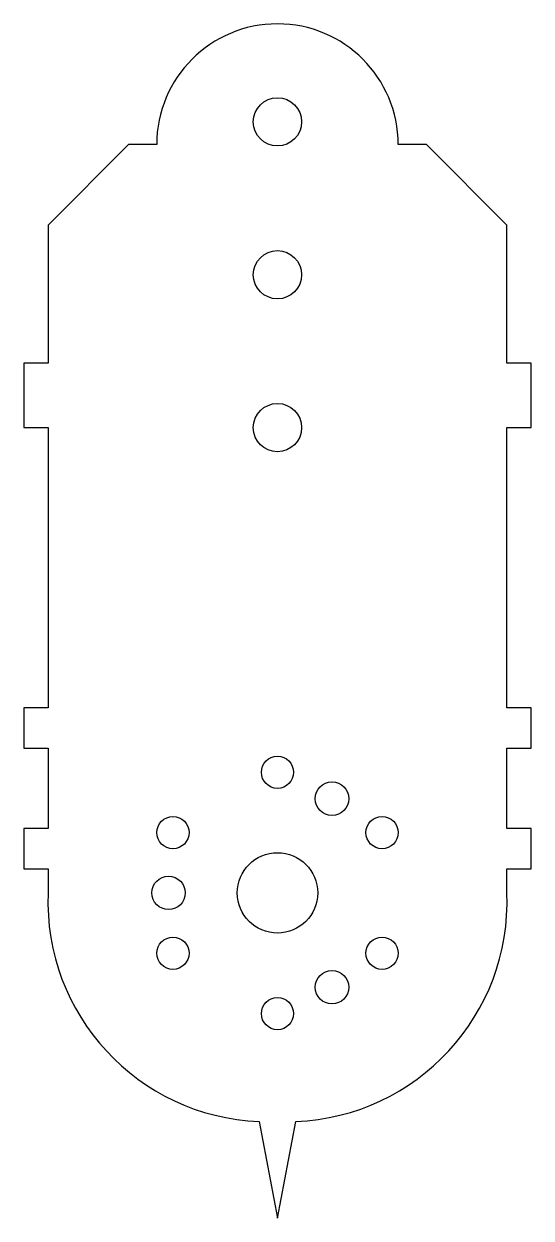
# Model space of a CAD drawing. Header units: millimetres. Extents: x -34 to 29, y -111 to 37.
import ezdxf

# ---------------------------------------------------------------- set-up
doc = ezdxf.new("R2010")
doc.units = ezdxf.units.MM

msp = doc.modelspace()

# ---------------------------------------------------------------- linework, layer by layer
at = {"color": 7, "linetype": 'Continuous', "lineweight": 25}
for p, q in [((-20.77, 22.43), (-30.77, 12.43)), ((-17.27, 22.43), (-20.77, 22.43)), ((16.23, 22.43), (12.73, 22.43)), ((26.23, 12.43), (16.23, 22.43)), ((-30.77, 12.43), (-30.77, -4.75)), ((26.23, -4.75), (26.23, 12.43)), ((-33.77, -4.75), (-33.77, -12.75)), ((-30.77, -4.75), (-33.77, -4.75)), ((29.23, -4.75), (26.23, -4.75)), ((29.23, -12.75), (29.23, -4.75)), ((-33.77, -12.75), (-30.77, -12.75)), ((-30.77, -12.75), (-30.77, -47.57)), ((26.23, -12.75), (29.23, -12.75)), ((26.23, -47.57), (26.23, -12.75)), ((-33.77, -47.57), (-33.77, -52.57)), ((-30.77, -47.57), (-33.77, -47.57)), ((29.23, -47.57), (26.23, -47.57)), ((29.23, -52.57), (29.23, -47.57)), ((-33.77, -52.57), (-30.77, -52.57)), ((-30.77, -52.57), (-30.77, -62.57)), ((26.23, -52.57), (29.23, -52.57)), ((26.23, -62.57), (26.23, -52.57)), ((-33.77, -62.57), (-33.77, -67.57)), ((-30.77, -62.57), (-33.77, -62.57)), ((29.23, -62.57), (26.23, -62.57)), ((29.23, -67.57), (29.23, -62.57)), ((-33.77, -67.57), (-30.77, -67.57)), ((-30.77, -67.57), (-30.77, -70.57)), ((26.23, -67.57), (29.23, -67.57)), ((26.23, -70.57), (26.23, -67.57)), ((-4.53, -98.98), (-2.27, -110.98)), ((-2.27, -110.98), (0, -98.98))]:
    msp.add_line(p, q, dxfattribs=at)
for centre, radius in [((-2.27, 25.25), 3), ((-2.27, 6.25), 3), ((-2.27, -12.75), 3), ((-2.27, -55.58), 2), ((4.5, -58.86), 2.08), ((-15.25, -63.08), 2), ((10.72, -63.08), 2), ((-2.27, -70.57), 5), ((-15.8, -70.57), 2.08), ((-15.25, -78.07), 2), ((10.72, -78.07), 2), ((4.5, -82.29), 2.08), ((-2.27, -85.57), 2)]:
    msp.add_circle(centre, radius, dxfattribs=at)
for centre, radius, start, end in [((-2.27, 22.43), 15, 0, 180), ((-3.44, -71.66), 27.34, 177.7197, 267.7197), ((-1.09, -71.66), 27.34, 272.2803, 2.2803)]:
    msp.add_arc(centre, radius, start, end, dxfattribs=at)

doc.saveas('drawing.dxf')
